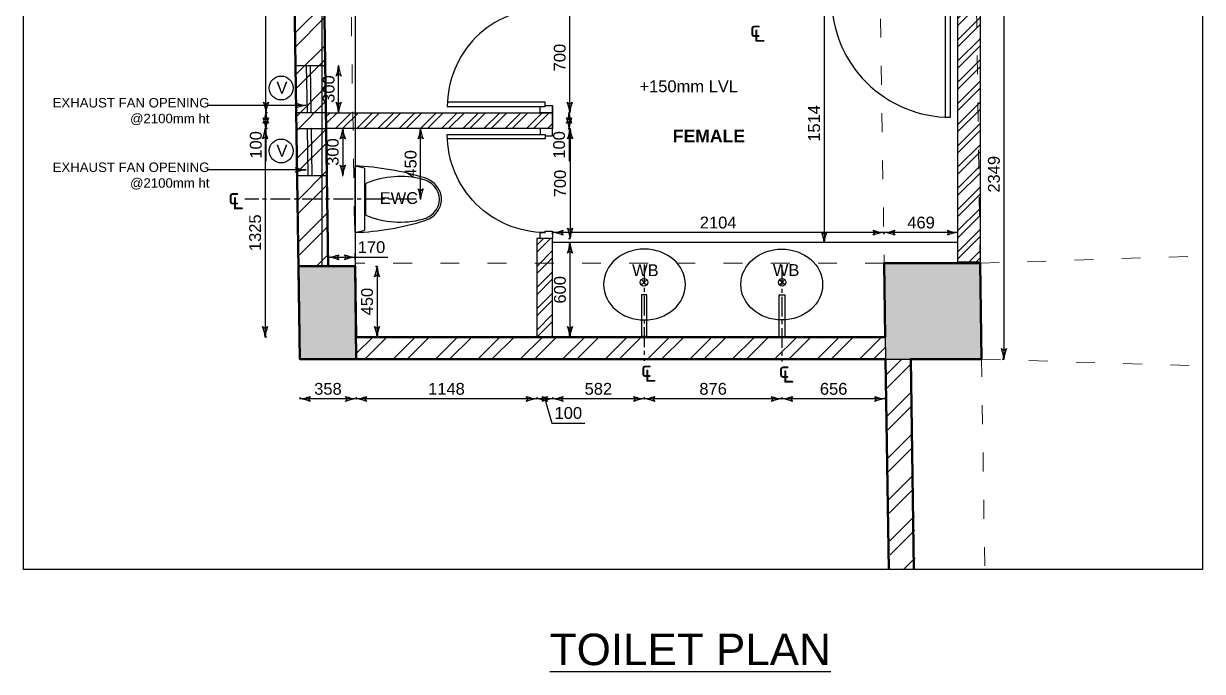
# Model space of a CAD drawing. Header units: millimetres. Extents: x 68727 to 319899, y -4876 to 265722.
# Drawn here: x 187786 to 195276, y 22654 to 26769 of the extents above; entities that cross this region are included whole.
import ezdxf

# ---------------------------------------------------------------- set-up
doc = ezdxf.new("R2010")
doc.units = ezdxf.units.MM
for name, pattern in [('ACAD_ISO03W100', [30, 12, -18]), ('CENTER', [2, 1.25, -0.25, 0.25, -0.25]), ('HIDDEN', [9.525, 6.35, -3.175]), ('WALL', [21, 12, -3, 0, -3, 0, -3])]:
    doc.linetypes.add(name, pattern=pattern)
for name, color, linetype in [('CLINE', 5, 'CENTER'), ('Dimensions', 172, 'Continuous'), ('Door', 23, 'Continuous'), ('TEXT', 2, 'Continuous'), ('TEXTS', 1, 'Continuous'), ('washroom walls', 5, 'Continuous')]:
    doc.layers.add(name, color=color, linetype=linetype)
doc.layers.add('Furnitures', color=7, linetype='Continuous', lineweight=25, true_color=0x753b00)
for name, color, linetype, lineweight in [('HACH', 252, 'Continuous', 13), ('LS_DR_Plan Beam', 9, 'HIDDEN', 0), ('LS_DR_Wall', 7, 'Continuous', 35), ('wall', 5, 'Continuous', 30), ('wall1', 2, 'WALL', 25)]:
    doc.layers.add(name, color=color, linetype=linetype, lineweight=lineweight)
doc.styles.add('ANNTEXT', font='romans.shx')
doc.styles.get("Standard").update_dxf_attribs({"font": 'arial.ttf'})
doc.dimstyles.new('SC-25', dxfattribs={"dimtxt": 75, "dimasz": 0.4, "dimexe": 1, "dimexo": 100, "dimgap": 25, "dimtad": 1, "dimdec": 0, "dimzin": 0, "dimdsep": 46, "dimtxsty": 'Standard', "dimblk1": 'A1', "dimblk2": 'A1', "dimsah": 1, "dimcen": 0.09, "dimdle": 3, "dimclrd": 1, "dimclre": 1, "dimclrt": 1, "dimadec": 0, "dimazin": 0, "dimtfac": 1, "dimtdec": 0, "dimtofl": 0, "dimtmove": 0, "dimatfit": 2, "dimldrblk": 'A1', "dimfxl": 10, "dimfxlon": 1, "dimtolj": 1, "dimtzin": 0, "dimarcsym": 0})
pattern_1 = [(45, (-639630.92, -172557.8), (-134.70384, 134.70384), []), (45, (-639541.12, -172557.8), (-134.70384, 134.70384), [])]

# ---------------------------------------------------------------- blocks, each defined once
blk = doc.blocks.new('D900')
for points in [[(0, 840), (0, 900), (100, 900), (100, 850), (60, 850), (60, 840)], [(0, 60), (0, 0), (100, 0), (100, 50), (60, 50), (60, 60)]]:
    blk.add_lwpolyline(points, close=True)
blk.add_lwpolyline([(60, 850, -0.414214), (860, 50), (60, 50), (60, 85), (859.2, 85)], format="xyb")
blk = doc.blocks.new('EWC')
at = {"layer": 'Furnitures'}
for p, q in [((-550, -211.2), (-550, 211.2)), ((-489.9, 196.9), (-489.9, -196.9)), ((-481.2, -101.2), (-481.2, 101.2))]:
    blk.add_line(p, q, dxfattribs=at)
blk.add_lwpolyline([(-489.9, 196.9), (-537.8, 207.6), (-550, 209)], dxfattribs=at)
for centre, radius, start, end in [((-614, -1500.6), 1712.9, 72.75226, 87.85998), ((-263.5, -421.2), 565.9, 75.22143, 112.62626), ((-158.2, -21.9), 152.9, 43.14574, 75.22143), ((-151.6, -11.5), 153.7, 20.45239, 72.75226), ((-134.9, 0), 120.9, 316.85426, 43.14574), ((-120.9, 0), 120.9, 339.54761, 20.45239), ((-151.6, 11.5), 153.7, 287.24774, 339.54761), ((-614, 1500.6), 1712.9, 272.14002, 287.24774), ((-263.5, 421.2), 565.9, 247.37374, 284.77857), ((-158.2, 21.9), 152.9, 284.77857, 316.85426), ((-608.6, 222), 435.4, 277.73995, 285.82198)]:
    blk.add_arc(centre, radius, start, end, dxfattribs=at)
blk = doc.blocks.new('A1')
at = {"layer": 'wall', "color": 1}
for p, q in [((-138, 0), (-167, 40)), ((-167, -40), (-138, 0))]:
    blk.add_line(p, q, dxfattribs=at)
for centre, start, end in [((53, 586), 248, 264.8035), ((53, -586), 95.1965, 112)]:
    blk.add_arc(centre, 589, start, end, dxfattribs=at)
blk = doc.blocks.new('*D380')
at = {"color": 1, "lineweight": -2, "transparency": 16777216}
for p, q in [((191248.2, 26902.8), (191257.3, 26902.8)), ((191256.3, 26203.3), (191256.3, 26902.4)), ((191247, 26202.9), (191257.3, 26202.9))]:
    blk.add_line(p, q, dxfattribs=at)
at = {"layer": 'Defpoints', "color": 0, "transparency": 16777216}
for p in [(191148.2, 26902.8), (191256.3, 26902.8), (191147, 26202.9)]:
    blk.add_point(p, dxfattribs=at)
at = {"color": 1, "lineweight": -2, "transparency": 16777216, "xscale": 0.4, "yscale": 0.4, "zscale": 0.4}
for p, rotation in [((191256.3, 26902.8), 90), ((191256.3, 26202.9), 270)]:
    blk.add_blockref('A1', p, dxfattribs=dict(at, rotation=rotation))
at = {"color": 1, "transparency": 16777216, "insert": (191193, 26552.9), "char_height": 75, "attachment_point": 5, "rotation": 90}
blk.add_mtext('\\A1;700', dxfattribs=at)
blk = doc.blocks.new('*D381')
at = {"color": 1, "lineweight": -2, "transparency": 16777216}
for p, q in [((191247, 26202.9), (191253.2, 26202.9)), ((191252.2, 26202.5), (191252.2, 26103.3)), ((191247, 26102.9), (191253.2, 26102.9)), ((191252.2, 26102.9), (191252.2, 25894.2))]:
    blk.add_line(p, q, dxfattribs=at)
at = {"layer": 'Defpoints', "color": 0, "transparency": 16777216}
for p in [(191147, 26202.9), (191147, 26102.9), (191252.2, 26102.9)]:
    blk.add_point(p, dxfattribs=at)
at = {"color": 1, "lineweight": -2, "transparency": 16777216, "xscale": 0.4, "yscale": 0.4, "zscale": 0.4}
for p, rotation in [((191252.2, 26202.9), 90), ((191252.2, 26102.9), 270)]:
    blk.add_blockref('A1', p, dxfattribs=dict(at, rotation=rotation))
at = {"color": 1, "transparency": 16777216, "insert": (191188.9, 25998.3), "char_height": 75, "attachment_point": 5, "rotation": 90}
blk.add_mtext('\\A1;100', dxfattribs=at)
blk = doc.blocks.new('*D382')
at = {"color": 1, "lineweight": -2, "transparency": 16777216}
for p, q in [((191248.4, 26102.9), (191259.4, 26102.9)), ((191258.4, 26102.5), (191258.4, 25403.3)), ((191248.4, 25402.9), (191259.4, 25402.9))]:
    blk.add_line(p, q, dxfattribs=at)
at = {"layer": 'Defpoints', "color": 0, "transparency": 16777216}
for p in [(191147, 26102.9), (191147, 25402.9), (191258.4, 25402.9)]:
    blk.add_point(p, dxfattribs=at)
at = {"color": 1, "lineweight": -2, "transparency": 16777216, "xscale": 0.4, "yscale": 0.4, "zscale": 0.4}
for p, rotation in [((191258.4, 26102.9), 90), ((191258.4, 25402.9), 270)]:
    blk.add_blockref('A1', p, dxfattribs=dict(at, rotation=rotation))
at = {"color": 1, "transparency": 16777216, "insert": (191195.1, 25752.9), "char_height": 75, "attachment_point": 5, "rotation": 90}
blk.add_mtext('\\A1;700', dxfattribs=at)
blk = doc.blocks.new('*D383')
at = {"color": 1, "lineweight": -2, "transparency": 16777216}
for p, q in [((191247.4, 25377.9), (191258.4, 25377.9)), ((191257.4, 25377.5), (191257.4, 24778.3)), ((191247.4, 24777.9), (191258.4, 24777.9))]:
    blk.add_line(p, q, dxfattribs=at)
at = {"layer": 'Defpoints', "color": 0, "transparency": 16777216}
for p in [(191147, 25377.9), (191147, 24777.9), (191257.4, 24777.9)]:
    blk.add_point(p, dxfattribs=at)
at = {"color": 1, "lineweight": -2, "transparency": 16777216, "xscale": 0.4, "yscale": 0.4, "zscale": 0.4}
for p, rotation in [((191257.4, 25377.9), 90), ((191257.4, 24777.9), 270)]:
    blk.add_blockref('A1', p, dxfattribs=dict(at, rotation=rotation))
at = {"color": 1, "transparency": 16777216, "insert": (191194.1, 25077.9), "char_height": 75, "attachment_point": 5, "rotation": 90}
blk.add_mtext('\\A1;600', dxfattribs=at)
blk = doc.blocks.new('*D384')
at = {"color": 1, "lineweight": -2, "transparency": 16777216}
for p, q in [((189336.2, 27828.2), (189325.2, 27828.2)), ((189326.2, 26203.3), (189326.2, 27827.8)), ((189336.2, 26202.9), (189325.2, 26202.9))]:
    blk.add_line(p, q, dxfattribs=at)
at = {"layer": 'Defpoints', "color": 0, "transparency": 16777216}
for p in [(189326.2, 27828.2), (189850.8, 27828.2), (189892, 26202.9)]:
    blk.add_point(p, dxfattribs=at)
at = {"color": 1, "lineweight": -2, "transparency": 16777216, "xscale": 0.4, "yscale": 0.4, "zscale": 0.4}
for p, rotation in [((189326.2, 27828.2), 90), ((189326.2, 26202.9), 270)]:
    blk.add_blockref('A1', p, dxfattribs=dict(at, rotation=rotation))
at = {"color": 1, "transparency": 16777216, "insert": (189262.9, 27015.6), "char_height": 75, "attachment_point": 5, "rotation": 90}
blk.add_mtext('\\A1;1625', dxfattribs=at)
blk = doc.blocks.new('*D400')
at = {"color": 1, "lineweight": -2, "transparency": 16777216}
for p, q in [((192604.8, 24395.2), (192604.8, 24384.2)), ((193260.7, 24385.2), (192605.2, 24385.2)), ((193261.1, 24395.2), (193261.1, 24384.2))]:
    blk.add_line(p, q, dxfattribs=at)
at = {"layer": 'Defpoints', "color": 0, "transparency": 16777216}
for p in [(192604.8, 24777.9), (193261.1, 24777.9), (192604.8, 24385.2)]:
    blk.add_point(p, dxfattribs=at)
at = {"color": 1, "lineweight": -2, "transparency": 16777216, "xscale": 0.4, "yscale": 0.4, "zscale": 0.4, "rotation": 180}
blk.add_blockref('A1', (192604.8, 24385.2), dxfattribs=at)
at = {"color": 1, "lineweight": -2, "transparency": 16777216, "xscale": 0.4, "yscale": 0.4, "zscale": 0.4}
blk.add_blockref('A1', (193261.1, 24385.2), dxfattribs=at)
at = {"color": 1, "transparency": 16777216, "insert": (192932.9, 24448.5), "char_height": 75, "attachment_point": 5}
blk.add_mtext('\\A1;656', dxfattribs=at)
blk = doc.blocks.new('*D401')
at = {"color": 1, "lineweight": -2, "transparency": 16777216}
for p, q in [((191729.2, 24395.2), (191729.2, 24384.2)), ((192604.4, 24385.2), (191729.6, 24385.2)), ((192604.8, 24395.2), (192604.8, 24384.2))]:
    blk.add_line(p, q, dxfattribs=at)
at = {"layer": 'Defpoints', "color": 0, "transparency": 16777216}
for p in [(191729.2, 24777.9), (192604.8, 24777.9), (191729.2, 24385.2)]:
    blk.add_point(p, dxfattribs=at)
at = {"color": 1, "lineweight": -2, "transparency": 16777216, "xscale": 0.4, "yscale": 0.4, "zscale": 0.4, "rotation": 180}
blk.add_blockref('A1', (191729.2, 24385.2), dxfattribs=at)
at = {"color": 1, "lineweight": -2, "transparency": 16777216, "xscale": 0.4, "yscale": 0.4, "zscale": 0.4}
blk.add_blockref('A1', (192604.8, 24385.2), dxfattribs=at)
at = {"color": 1, "transparency": 16777216, "insert": (192167, 24448.5), "char_height": 75, "attachment_point": 5}
blk.add_mtext('\\A1;876', dxfattribs=at)
blk = doc.blocks.new('*D402')
at = {"color": 1, "lineweight": -2, "transparency": 16777216}
for p, q in [((191147, 24395.2), (191147, 24384.2)), ((191728.8, 24385.2), (191147.4, 24385.2)), ((191729.2, 24395.2), (191729.2, 24384.2))]:
    blk.add_line(p, q, dxfattribs=at)
at = {"layer": 'Defpoints', "color": 0, "transparency": 16777216}
for p in [(191147, 24777.9), (191729.2, 24777.9), (191147, 24385.2)]:
    blk.add_point(p, dxfattribs=at)
at = {"color": 1, "lineweight": -2, "transparency": 16777216, "xscale": 0.4, "yscale": 0.4, "zscale": 0.4, "rotation": 180}
blk.add_blockref('A1', (191147, 24385.2), dxfattribs=at)
at = {"color": 1, "lineweight": -2, "transparency": 16777216, "xscale": 0.4, "yscale": 0.4, "zscale": 0.4}
blk.add_blockref('A1', (191729.2, 24385.2), dxfattribs=at)
at = {"color": 1, "transparency": 16777216, "insert": (191438.1, 24448.5), "char_height": 75, "attachment_point": 5}
blk.add_mtext('\\A1;582', dxfattribs=at)
blk = doc.blocks.new('*D403')
at = {"color": 1, "lineweight": -2, "transparency": 16777216}
for p, q in [((191047, 24395.2), (191047, 24384.2)), ((191146.6, 24385.2), (191047.4, 24385.2)), ((191097, 24385.2), (191143, 24231.8)), ((191147, 24395.2), (191147, 24384.2)), ((191143, 24231.8), (191351.4, 24231.8))]:
    blk.add_line(p, q, dxfattribs=at)
at = {"layer": 'Defpoints', "color": 0, "transparency": 16777216}
for p in [(191047, 24777.9), (191147, 24777.9), (191047, 24385.2)]:
    blk.add_point(p, dxfattribs=at)
at = {"color": 1, "lineweight": -2, "transparency": 16777216, "xscale": 0.4, "yscale": 0.4, "zscale": 0.4, "rotation": 180}
blk.add_blockref('A1', (191047, 24385.2), dxfattribs=at)
at = {"color": 1, "lineweight": -2, "transparency": 16777216, "xscale": 0.4, "yscale": 0.4, "zscale": 0.4}
blk.add_blockref('A1', (191147, 24385.2), dxfattribs=at)
at = {"color": 1, "transparency": 16777216, "insert": (191247.2, 24295.1), "char_height": 75, "attachment_point": 5}
blk.add_mtext('\\A1;100', dxfattribs=at)
blk = doc.blocks.new('*D404')
at = {"color": 1, "lineweight": -2, "transparency": 16777216}
for p, q in [((189898.7, 24395.2), (189898.7, 24384.2)), ((191046.6, 24385.2), (189899.1, 24385.2)), ((191047, 24395.2), (191047, 24384.2))]:
    blk.add_line(p, q, dxfattribs=at)
at = {"layer": 'Defpoints', "color": 0, "transparency": 16777216}
for p in [(191047, 24777.9), (189898.7, 24637.4), (189898.7, 24385.2)]:
    blk.add_point(p, dxfattribs=at)
at = {"color": 1, "lineweight": -2, "transparency": 16777216, "xscale": 0.4, "yscale": 0.4, "zscale": 0.4, "rotation": 180}
blk.add_blockref('A1', (189898.7, 24385.2), dxfattribs=at)
at = {"color": 1, "lineweight": -2, "transparency": 16777216, "xscale": 0.4, "yscale": 0.4, "zscale": 0.4}
blk.add_blockref('A1', (191047, 24385.2), dxfattribs=at)
at = {"color": 1, "transparency": 16777216, "insert": (190472.9, 24448.5), "char_height": 75, "attachment_point": 5}
blk.add_mtext('\\A1;1148', dxfattribs=at)
blk = doc.blocks.new('*D405')
at = {"color": 1, "lineweight": -2, "transparency": 16777216}
for p, q in [((189540.7, 24395.2), (189540.7, 24384.2)), ((189898.3, 24385.2), (189541.1, 24385.2)), ((189898.7, 24395.2), (189898.7, 24384.2))]:
    blk.add_line(p, q, dxfattribs=at)
at = {"layer": 'Defpoints', "color": 0, "transparency": 16777216}
for p in [(189540.7, 24637.4), (189898.7, 24637.4), (189540.7, 24385.2)]:
    blk.add_point(p, dxfattribs=at)
at = {"color": 1, "lineweight": -2, "transparency": 16777216, "xscale": 0.4, "yscale": 0.4, "zscale": 0.4, "rotation": 180}
blk.add_blockref('A1', (189540.7, 24385.2), dxfattribs=at)
at = {"color": 1, "lineweight": -2, "transparency": 16777216, "xscale": 0.4, "yscale": 0.4, "zscale": 0.4}
blk.add_blockref('A1', (189898.7, 24385.2), dxfattribs=at)
at = {"color": 1, "transparency": 16777216, "insert": (189719.7, 24448.5), "char_height": 75, "attachment_point": 5}
blk.add_mtext('\\A1;358', dxfattribs=at)
blk = doc.blocks.new('*D569')
at = {"layer": 'Defpoints', "color": 0, "transparency": 16777216}
for p in [(193864.1, 26986.2), (193873.2, 24637.4), (194014.8, 24637.4)]:
    blk.add_point(p, dxfattribs=at)
at = {"layer": 'Dimensions', "color": 1, "lineweight": -2, "transparency": 16777216}
for p, q in [((194004.8, 26986.2), (194015.8, 26986.2)), ((194014.8, 26985.8), (194014.8, 24637.8)), ((194004.8, 24637.4), (194015.8, 24637.4))]:
    blk.add_line(p, q, dxfattribs=at)
at = {"layer": 'Dimensions', "color": 1, "lineweight": -2, "transparency": 16777216, "xscale": 0.4, "yscale": 0.4, "zscale": 0.4}
for p, rotation in [((194014.8, 26986.2), 90), ((194014.8, 24637.4), 270)]:
    blk.add_blockref('A1', p, dxfattribs=dict(at, rotation=rotation))
at = {"layer": 'Dimensions', "color": 1, "transparency": 16777216, "insert": (193951.5, 25811.8), "char_height": 75, "attachment_point": 5, "rotation": 90}
blk.add_mtext('\\A1;2349', dxfattribs=at)
blk = doc.blocks.new('*D576')
at = {"layer": 'Defpoints', "color": 0, "transparency": 16777216}
for p in [(193254.1, 25441.3), (193254.1, 25247.4), (193722.7, 25254.1)]:
    blk.add_point(p, dxfattribs=at)
at = {"layer": 'Dimensions', "color": 1, "lineweight": -2, "transparency": 16777216}
for p, q in [((193254.1, 25431.3), (193254.1, 25442.3)), ((193722.3, 25441.3), (193254.5, 25441.3)), ((193722.7, 25431.3), (193722.7, 25442.3))]:
    blk.add_line(p, q, dxfattribs=at)
at = {"layer": 'Dimensions', "color": 1, "lineweight": -2, "transparency": 16777216, "xscale": 0.4, "yscale": 0.4, "zscale": 0.4, "rotation": 180}
blk.add_blockref('A1', (193254.1, 25441.3), dxfattribs=at)
at = {"layer": 'Dimensions', "color": 1, "lineweight": -2, "transparency": 16777216, "xscale": 0.4, "yscale": 0.4, "zscale": 0.4}
blk.add_blockref('A1', (193722.7, 25441.3), dxfattribs=at)
at = {"layer": 'Dimensions', "color": 1, "transparency": 16777216, "insert": (193488.4, 25504.6), "char_height": 75, "attachment_point": 5}
blk.add_mtext('\\A1;469', dxfattribs=at)
blk = doc.blocks.new('*D577')
at = {"layer": 'Defpoints', "color": 0, "transparency": 16777216}
for p in [(191147, 25441.3), (191147, 25247.4), (193251.2, 25247.4)]:
    blk.add_point(p, dxfattribs=at)
at = {"layer": 'Dimensions', "color": 1, "lineweight": -2, "transparency": 16777216}
for p, q in [((191147, 25431.3), (191147, 25442.3)), ((193250.8, 25441.3), (191147.4, 25441.3)), ((193251.2, 25431.3), (193251.2, 25442.3))]:
    blk.add_line(p, q, dxfattribs=at)
at = {"layer": 'Dimensions', "color": 1, "lineweight": -2, "transparency": 16777216, "xscale": 0.4, "yscale": 0.4, "zscale": 0.4, "rotation": 180}
blk.add_blockref('A1', (191147, 25441.3), dxfattribs=at)
at = {"layer": 'Dimensions', "color": 1, "lineweight": -2, "transparency": 16777216, "xscale": 0.4, "yscale": 0.4, "zscale": 0.4}
blk.add_blockref('A1', (193251.2, 25441.3), dxfattribs=at)
at = {"layer": 'Dimensions', "color": 1, "transparency": 16777216, "insert": (192199.1, 25504.6), "char_height": 75, "attachment_point": 5}
blk.add_mtext('\\A1;2104', dxfattribs=at)
blk = doc.blocks.new('*D578')
at = {"layer": 'Defpoints', "color": 0, "transparency": 16777216}
for p in [(192872.4, 26891.8), (192872.4, 25377.9), (192872.4, 25377.9)]:
    blk.add_point(p, dxfattribs=at)
at = {"layer": 'Dimensions', "color": 1, "lineweight": -2, "transparency": 16777216}
for p, q in [((192872.4, 26891.8), (192873.4, 26891.8)), ((192872.4, 26891.4), (192872.4, 25378.3)), ((192872.4, 25377.9), (192873.4, 25377.9))]:
    blk.add_line(p, q, dxfattribs=at)
at = {"layer": 'Dimensions', "color": 1, "lineweight": -2, "transparency": 16777216, "xscale": 0.4, "yscale": 0.4, "zscale": 0.4}
for p, rotation in [((192872.4, 26891.8), 90), ((192872.4, 25377.9), 270)]:
    blk.add_blockref('A1', p, dxfattribs=dict(at, rotation=rotation))
at = {"layer": 'Dimensions', "color": 1, "transparency": 16777216, "insert": (192809.1, 26134.9), "char_height": 75, "attachment_point": 5, "rotation": 90}
blk.add_mtext('\\A1;1514', dxfattribs=at)
blk = doc.blocks.new('*D784')
at = {"color": 1, "lineweight": -2, "transparency": 16777216}
for p, q in [((189330.6, 26102.9), (189319.6, 26102.9)), ((189320.6, 26102.5), (189320.6, 24778.3)), ((189330.6, 24777.9), (189319.6, 24777.9))]:
    blk.add_line(p, q, dxfattribs=at)
at = {"layer": 'Defpoints', "color": 0, "transparency": 16777216}
for p in [(189709, 26102.9), (189320.6, 24777.9), (189898.7, 24777.9)]:
    blk.add_point(p, dxfattribs=at)
at = {"color": 1, "lineweight": -2, "transparency": 16777216, "xscale": 0.4, "yscale": 0.4, "zscale": 0.4}
for p, rotation in [((189320.6, 26102.9), 90), ((189320.6, 24777.9), 270)]:
    blk.add_blockref('A1', p, dxfattribs=dict(at, rotation=rotation))
at = {"color": 1, "transparency": 16777216, "insert": (189257.3, 25440.4), "char_height": 75, "attachment_point": 5, "rotation": 90}
blk.add_mtext('\\A1;1325', dxfattribs=at)
blk = doc.blocks.new('*D785')
at = {"color": 1, "lineweight": -2, "transparency": 16777216}
for p, q in [((189335.2, 26202.9), (189324.2, 26202.9)), ((189325.2, 26202.5), (189325.2, 26103.3)), ((189335.2, 26102.9), (189324.2, 26102.9)), ((189325.2, 26102.9), (189325.2, 25894.2))]:
    blk.add_line(p, q, dxfattribs=at)
at = {"layer": 'Defpoints', "color": 0, "transparency": 16777216}
for p in [(189709, 26202.9), (189325.2, 26102.9), (189709, 26102.9)]:
    blk.add_point(p, dxfattribs=at)
at = {"color": 1, "lineweight": -2, "transparency": 16777216, "xscale": 0.4, "yscale": 0.4, "zscale": 0.4}
for p, rotation in [((189325.2, 26202.9), 90), ((189325.2, 26102.9), 270)]:
    blk.add_blockref('A1', p, dxfattribs=dict(at, rotation=rotation))
at = {"color": 1, "transparency": 16777216, "insert": (189261.9, 25998.3), "char_height": 75, "attachment_point": 5, "rotation": 90}
blk.add_mtext('\\A1;100', dxfattribs=at)
blk = doc.blocks.new('*D786')
at = {"color": 1, "lineweight": -2, "transparency": 16777216}
for p, q in [((190308.5, 26102.9), (190309.5, 26102.9)), ((190308.5, 25653.3), (190308.5, 26102.5)), ((190308.5, 25652.9), (190309.5, 25652.9))]:
    blk.add_line(p, q, dxfattribs=at)
at = {"layer": 'Defpoints', "color": 0, "transparency": 16777216}
for p in [(190280, 26102.9), (190308.5, 26102.9), (190280, 25652.9)]:
    blk.add_point(p, dxfattribs=at)
at = {"color": 1, "lineweight": -2, "transparency": 16777216, "xscale": 0.4, "yscale": 0.4, "zscale": 0.4}
for p, rotation in [((190308.5, 26102.9), 90), ((190308.5, 25652.9), 270)]:
    blk.add_blockref('A1', p, dxfattribs=dict(at, rotation=rotation))
at = {"color": 1, "transparency": 16777216, "insert": (190245.2, 25877.9), "char_height": 75, "attachment_point": 5, "rotation": 90}
blk.add_mtext('\\A1;450', dxfattribs=at)
blk = doc.blocks.new('*D787')
at = {"color": 1, "lineweight": -2, "transparency": 16777216}
for p, q in [((190021.9, 25227.9), (190032.9, 25227.9)), ((190031.9, 25227.5), (190031.9, 24778.3)), ((190021.9, 24777.9), (190032.9, 24777.9))]:
    blk.add_line(p, q, dxfattribs=at)
at = {"layer": 'Defpoints', "color": 0, "transparency": 16777216}
for p in [(189892, 25227.9), (189898.7, 24777.9), (190031.9, 24777.9)]:
    blk.add_point(p, dxfattribs=at)
at = {"color": 1, "lineweight": -2, "transparency": 16777216, "xscale": 0.4, "yscale": 0.4, "zscale": 0.4}
for p, rotation in [((190031.9, 25227.9), 90), ((190031.9, 24777.9), 270)]:
    blk.add_blockref('A1', p, dxfattribs=dict(at, rotation=rotation))
at = {"color": 1, "transparency": 16777216, "insert": (189968.7, 25002.9), "char_height": 75, "attachment_point": 5, "rotation": 90}
blk.add_mtext('\\A1;450', dxfattribs=at)
blk = doc.blocks.new('*D789')
at = {"color": 1, "lineweight": -2, "transparency": 16777216}
for p, q in [((189722, 25285.1), (189722, 25286.1)), ((189722.4, 25285.1), (189891.6, 25285.1)), ((189892, 25285.1), (189892, 25286.1)), ((189892, 25285.1), (190100.8, 25285.1))]:
    blk.add_line(p, q, dxfattribs=at)
at = {"layer": 'Defpoints', "color": 0, "transparency": 16777216}
for p in [(189892, 25285.1), (189722, 25227.9), (189892, 25230.5)]:
    blk.add_point(p, dxfattribs=at)
at = {"color": 1, "lineweight": -2, "transparency": 16777216, "xscale": 0.4, "yscale": 0.4, "zscale": 0.4, "rotation": 180}
blk.add_blockref('A1', (189722, 25285.1), dxfattribs=at)
at = {"color": 1, "lineweight": -2, "transparency": 16777216, "xscale": 0.4, "yscale": 0.4, "zscale": 0.4}
blk.add_blockref('A1', (189892, 25285.1), dxfattribs=at)
at = {"color": 1, "transparency": 16777216, "insert": (189996.6, 25348.4), "char_height": 75, "attachment_point": 5}
blk.add_mtext('\\A1;170', dxfattribs=at)
blk = doc.blocks.new('*D977')
at = {"color": 1, "lineweight": -2, "transparency": 16777216}
for p, q in [((189809, 26102.9), (189815.3, 26102.9)), ((189814.3, 26102.5), (189814.3, 25803.3)), ((189812, 25802.9), (189815.3, 25802.9))]:
    blk.add_line(p, q, dxfattribs=at)
at = {"layer": 'Defpoints', "color": 0, "transparency": 16777216}
for p in [(189709, 26102.9), (189712, 25802.9), (189814.3, 25802.9)]:
    blk.add_point(p, dxfattribs=at)
at = {"color": 1, "lineweight": -2, "transparency": 16777216, "xscale": 0.4, "yscale": 0.4, "zscale": 0.4}
for p, rotation in [((189814.3, 26102.9), 90), ((189814.3, 25802.9), 270)]:
    blk.add_blockref('A1', p, dxfattribs=dict(at, rotation=rotation))
at = {"color": 1, "transparency": 16777216, "insert": (189750.9, 25952.9), "char_height": 75, "attachment_point": 5, "rotation": 90}
blk.add_mtext('\\A1;300', dxfattribs=at)
blk = doc.blocks.new('*D978')
at = {"color": 1, "lineweight": -2, "transparency": 16777216}
for p, q in [((189787.7, 26503), (189788.7, 26503)), ((189787.7, 26203.3), (189787.7, 26502.6)), ((189787.7, 26202.9), (189788.7, 26202.9))]:
    blk.add_line(p, q, dxfattribs=at)
at = {"layer": 'Defpoints', "color": 0, "transparency": 16777216}
for p in [(189703.1, 26503), (189787.7, 26503), (189709, 26202.9)]:
    blk.add_point(p, dxfattribs=at)
at = {"color": 1, "lineweight": -2, "transparency": 16777216, "xscale": 0.4, "yscale": 0.4, "zscale": 0.4}
for p, rotation in [((189787.7, 26503), 90), ((189787.7, 26202.9), 270)]:
    blk.add_blockref('A1', p, dxfattribs=dict(at, rotation=rotation))
at = {"color": 1, "transparency": 16777216, "insert": (189724.4, 26353), "char_height": 75, "attachment_point": 5, "rotation": 90}
blk.add_mtext('\\A1;300', dxfattribs=at)

msp = doc.modelspace()

# ---------------------------------------------------------------- hatches: boundary and pattern name
at = {"layer": 'HACH'}
h = msp.add_hatch(dxfattribs=at)
h.set_pattern_fill('ANSI32', color=256, scale=10)
h.paths.add_polyline_path([(191384.1, 30575.6), (191284.1, 30575.6), (191284.1, 29528.2), (191384.1, 29528.2)])
h.paths.add_polyline_path([(190534.1, 29625.6), (189656.7, 29625.6), (189658.2, 29528.2), (190534.1, 29528.2)])
h.paths.add_polyline_path([(189680.4, 27928.2), (191047, 27928.2), (191047, 27828.2), (189680.4, 27828.2)])
h.paths.add_polyline_path([(189709, 26202.9), (191147, 26202.9), (191147, 26102.9), (189709, 26102.9)])
edge = h.paths.add_edge_path()
edge.add_line((191047, 25402.9), (191047, 24777.9))
edge.add_line((191047, 24777.9), (191147, 24777.9))
edge.add_line((191147, 24777.9), (191147, 25402.9))
h = msp.add_hatch(dxfattribs=at)
h.set_pattern_fill('ANSI32', color=256, scale=20)
h.set_pattern_definition(pattern_1)
h.paths.add_polyline_path([(189649.5, 30107.6), (189459.5, 30106.1), (189532, 25227.8), (189722, 25227.9)])
h = msp.add_hatch(dxfattribs=at)
h.set_pattern_fill('ANSI32', color=256, scale=10)
h.set_pattern_definition([(45, (-34964.45, -41319.25), (-67.35192, 67.35192), []), (45, (-34919.55, -41319.25), (-67.35192, 67.35192), [])])
h.paths.add_polyline_path([(193792, 30106.1), (193643.9, 30106.1), (193674, 27986.1), (193824, 27986.1)])
h.paths.add_polyline_path([(193722.7, 26986.2), (193864.1, 26986.2), (193864.1, 25254.1), (193722.7, 25254.1)])
h = msp.add_hatch(color=256, dxfattribs=at)
h.dxf.hatch_style = 1
h.paths.add_polyline_path([(193254.1, 25247.4), (193263.1, 24637.4), (193873.2, 24637.6), (193864.2, 25247.4)])
h = msp.add_hatch(color=256, dxfattribs=at)
h.dxf.hatch_style = 1
h.paths.add_polyline_path([(189540.7, 24637.4), (189898.7, 24637.4), (189892, 25227.9), (189532, 25227.8)])
h = msp.add_hatch(dxfattribs=at)
h.set_pattern_fill('ANSI32', color=256, scale=20)
h.set_pattern_definition(pattern_1)
h.paths.add_polyline_path([(193261.1, 24777.9), (189897.9, 24778), (189897.9, 24637.5), (193263.1, 24637.4)])
h = msp.add_hatch(dxfattribs=at)
h.set_pattern_fill('ANSI32', color=256, scale=20)
h.set_pattern_definition(pattern_1)
h.paths.add_polyline_path([(193293.5, 23301), (193453.5, 23301), (193423.2, 24637.5), (193263.1, 24637.4)])

# ---------------------------------------------------------------- linework, layer by layer
msp.add_lwpolyline([(187785.9, 31374.9), (195276.2, 31374.9), (195276.2, 23301), (187785.9, 23301)], close=True)
at = {"color": 3}
for points in [[(189513, 26503), (189703.1, 26503), (189706, 26202.9), (189517.5, 26202.9)], [(189519, 26102.9), (189709, 26102.9), (189712, 25802.9), (189523.4, 25802.9)]]:
    msp.add_lwpolyline(points, close=True, dxfattribs=at)
for points in [[(189582.3, 26503), (189586.8, 26202.9)], [(189607.3, 26503), (189611.8, 26202.9)], [(189588.2, 26102.9), (189592.7, 25802.9)], [(189613.2, 26102.9), (189617.7, 25802.9)]]:
    msp.add_lwpolyline(points, dxfattribs=at)
for centre in [(189422.4, 26359.8), (189422.4, 25959.8)]:
    msp.add_circle(centre, 76)
at = {"layer": 'CLINE', "ltscale": 100}
for p, q in [((190280, 25652.9), (189191.9, 25652.9)), ((191729.2, 25239.6), (191729.2, 24627.6)), ((192604.8, 25234.1), (192604.8, 24622.1))]:
    msp.add_line(p, q, dxfattribs=at)
at = {"layer": 'Furnitures'}
msp.add_lwpolyline([(189683.4, 27828.2), (189892, 27828.2), (189892, 25227.9), (189683.4, 25227.9)], close=True, dxfattribs=at)
at = {"layer": 'LS_DR_Plan Beam', "linetype": 'ACAD_ISO03W100', "ltscale": 10, "transparency": 33554508}
for p, q in [((189819.5, 30108.9), (189892, 25227.9)), ((193182.1, 30099.4), (193254.1, 25247.4)), ((193864.2, 25247.4), (193792.1, 30099.4)), ((193254.1, 25247.4), (189891.7, 25247.4)), ((193864.2, 25247.4), (195276.2, 25292.5)), ((193873.1, 24644.1), (193893.1, 23301)), ((193873.2, 24637.4), (195276.2, 24594.8))]:
    msp.add_line(p, q, dxfattribs=at)
at = {"layer": 'LS_DR_Wall', "lineweight": 50, "ltscale": 0.25}
for points in [[(193283, 23301), (193263.1, 24637.4), (189540.7, 24637.4), (189440.7, 31374.9)], [(189630.7, 31374.9), (189640.5, 30718.9), (189810.5, 30718.9), (189812.7, 30108.3), (189649.5, 30108.9), (189722, 25227.9), (189892, 25227.9), (189898.7, 24777.9), (193261.1, 24777.9), (193254.1, 25247.4), (193864.2, 25247.4), (193873.2, 24637.4), (193423.2, 24637.4), (193443, 23301)]]:
    msp.add_lwpolyline(points, dxfattribs=at)
at = {"layer": 'LS_DR_Wall', "lineweight": 30, "ltscale": 0.25}
msp.add_lwpolyline([(193263.1, 24637.4), (193873.2, 24637.6), (193864.2, 25247.4), (193254.1, 25247.4)], close=True, dxfattribs=at)
at = {"layer": 'LS_DR_Wall', "lineweight": 50, "ltscale": 0.25}
msp.add_lwpolyline([(189892, 25227.9), (189532, 25227.8), (189540.7, 24637.4), (189898.7, 24637.4)], close=True, dxfattribs=at)
at = {"layer": 'washroom walls', "color": 251}
for p, q in [((193722.7, 25377.9), (191147, 25377.9)), ((191709.7, 25110.1), (191746.2, 25140.9)), ((191711.6, 25143.1), (191744.7, 25108.3)), ((192624.4, 25110.1), (192587.9, 25140.9)), ((192622.5, 25143.1), (192589.4, 25108.3))]:
    msp.add_line(p, q, dxfattribs=at)
at = {"layer": 'washroom walls'}
for points in [[(193722.7, 26986.2), (193864.1, 26986.2), (193864.1, 25254.1), (193722.7, 25254.1)], [(189709, 26202.9), (191147, 26202.9), (191147, 26102.9), (189709, 26102.9)]]:
    msp.add_lwpolyline(points, close=True, dxfattribs=at)
for points in [[(191147, 26056.3), (191147, 26249.6)], [(191047, 25402.9), (191047, 24777.9), (191147, 24777.9), (191147, 25402.9)], [(191147, 25402.9), (191047, 25402.9)]]:
    msp.add_lwpolyline(points, dxfattribs=at)
at = {"layer": 'washroom walls', "color": 251}
for points in [[(191711.7, 24782.9), (191746.6, 24782.9), (191746.7, 25046.5), (191711.9, 25046.5)], [(192622.3, 24777.9), (192587.5, 24777.9), (192587.3, 25046.5), (192622.2, 25046.5)]]:
    msp.add_lwpolyline(points, close=True, dxfattribs=at)
for centre in [(191728, 25125.6), (192606, 25125.6)]:
    msp.add_circle(centre, 24, dxfattribs=at)
at = {"layer": 'washroom walls', "color": 251, "extrusion": (0, 0, -1)}
msp.add_ellipse((191730.8, 25111.5), major_axis=(260, 0), ratio=0.865385, start_param=-3.141592653589793, end_param=3.141592653589793, dxfattribs=at)
at = {"layer": 'washroom walls', "color": 251}
msp.add_ellipse((192603.2, 25111.5), major_axis=(-260, 0), ratio=0.865385, start_param=-3.141592653589793, end_param=3.141592653589793, dxfattribs=at)

# ---------------------------------------------------------------- block references
msp.add_blockref('EWC', (190442, 25652.9))
at = {"layer": 'Door'}
for p, xscale, yscale, zscale, rotation in [((193722.7, 26986.2), -0.9447939309624585, 0.9447939309624585, 0.9447939309624585, 90), ((191147, 26102.9), 0.7777777777777796, 0.7777777777777796, 0.7777777777777796, 180)]:
    msp.add_blockref('D900', p, dxfattribs=dict(at, xscale=xscale, yscale=yscale, zscale=zscale, rotation=rotation))
at = {"layer": 'Door', "xscale": -0.7777777777777796, "yscale": 0.7777777777777796, "zscale": 0.7777777777777796}
msp.add_blockref('D900', (191147, 26202.9), dxfattribs=at)

# ---------------------------------------------------------------- texts
at = {"layer": 'TEXT', "color": 3, "char_height": 75, "attachment_point": 1}
for s, insert in [('\\pxi-3,l4,qc,t4;V', (188923.8, 26399)), ('\\pxi-3,l4,qc,t4;+150mm LVL', (191508.4, 26408.3)), ('\\pxi-3,l4,qc,t4;V', (188923.8, 25999)), ('\\pxi-3,l4,qc,t4;EWC', (189666.7, 25698)), ('\\pxi-3,l4,qc,t4;WB', (191232.9, 25239.8)), ('\\pxi-3,l4,qc,t4;WB', (192127.4, 25240.9))]:
    msp.add_mtext_dynamic_manual_height_columns(s, width=932.407, gutter_width=12.5, heights=[0], dxfattribs=dict(at, insert=insert))
at = {"layer": 'TEXTS', "color": 7, "linetype": 'Continuous', "lineweight": 25, "char_height": 120, "width": 99.645, "attachment_point": 1, "rotation": 360}
for insert in [(192398.8, 26785.3), (189084.8, 25721.5), (191705.9, 24625.6), (192581.5, 24620)]:
    msp.add_mtext('{\\fISOCPEUR|b0|i0|c0|p34;\\C1;℄}', dxfattribs=dict(at, insert=insert))
at = {"layer": 'TEXTS', "linetype": 'Continuous', "lineweight": 25, "char_height": 60, "attachment_point": 1, "rotation": 360}
for insert in [(187955.1, 26296.1), (187955.1, 25886.5)]:
    msp.add_mtext_dynamic_manual_height_columns('\\pxqr;EXHAUST FAN OPENING @2100mm ht', width=1011.877, gutter_width=12.5, heights=[0], dxfattribs=dict(at, insert=insert))
at = {"layer": 'wall1', "color": 6, "insert": (192022.3, 22792.5), "char_height": 200, "width": 5903.896, "attachment_point": 5, "style": 'ANNTEXT'}
msp.add_mtext('\\pxqc;{\\fArial|b0|i0|c0|p34;\\L\\C4;TOILET PLAN}', dxfattribs=at)
at = {"layer": 'washroom walls', "color": 251, "insert": (191910.9, 26095.3), "char_height": 80, "attachment_point": 1}
msp.add_mtext_dynamic_manual_height_columns('{\\fArial|b1|i0|c0|p34;FEMALE}', width=24159.375, gutter_width=47.5, heights=[47.9], dxfattribs=at)

# ---------------------------------------------------------------- dimensions: what is measured, and where the dimension line sits
for base, p1, p2, picture, middle in [((189326.2, 27828.2), (189892, 26202.9), (189850.8, 27828.2), '*D384', (189262.9, 27015.6)), ((191256.3, 26902.8), (191147, 26202.9), (191148.2, 26902.8), '*D380', (191193, 26552.9)), ((189787.7, 26503), (189709, 26202.9), (189703.1, 26503), '*D978', (189724.4, 26353)), ((189325.2, 26102.9), (189709, 26202.9), (189709, 26102.9), '*D785', (189261.9, 25998.3)), ((189320.6, 24777.9), (189709, 26102.9), (189898.7, 24777.9), '*D784', (189257.3, 25440.4)), ((189814.3, 25802.9), (189709, 26102.9), (189712, 25802.9), '*D977', (189750.9, 25952.9)), ((190308.5, 26102.9), (190280, 25652.9), (190280, 26102.9), '*D786', (190245.2, 25877.9)), ((191258.4, 25402.9), (191147, 26102.9), (191147, 25402.9), '*D382', (191195.1, 25752.9)), ((191257.4, 24777.9), (191147, 25377.9), (191147, 24777.9), '*D383', (191194.1, 25077.9)), ((190031.9, 24777.9), (189892, 25227.9), (189898.7, 24777.9), '*D787', (189968.7, 25002.9))]:
    dim = msp.add_linear_dim(base=base, p1=p1, p2=p2, angle=90, dimstyle='SC-25')
    dim.commit()
    dim.dimension.update_dxf_attribs({"geometry": picture, "text_midpoint": middle})
dim = msp.add_linear_dim(base=(191252.2, 26102.9), p1=(191147, 26202.9), p2=(191147, 26102.9), angle=90, dimstyle='SC-25')
dim.commit()
dim.dimension.update_dxf_attribs({"geometry": '*D381', "text_midpoint": (191252.2, 25998.3), "dimtype": 160})
for base, p1, p2, picture, middle in [((189892, 25285.1), (189722, 25227.9), (189892, 25230.5), '*D789', (189996.6, 25348.4)), ((192604.8, 24385.2), (193261.1, 24777.9), (192604.8, 24777.9), '*D400', (192932.9, 24448.5))]:
    dim = msp.add_linear_dim(base=base, p1=p1, p2=p2, dimstyle='SC-25')
    dim.commit()
    dim.dimension.update_dxf_attribs({"geometry": picture, "text_midpoint": middle})
for base, p1, p2, picture, middle in [((189898.7, 24385.2), (191047, 24777.9), (189898.7, 24637.4), '*D404', (190472.9, 24448.5)), ((191047, 24385.2), (191147, 24777.9), (191047, 24777.9), '*D403', (191168, 24295.1)), ((191147, 24385.2), (191729.2, 24777.9), (191147, 24777.9), '*D402', (191438.1, 24448.5)), ((191729.2, 24385.2), (192604.8, 24777.9), (191729.2, 24777.9), '*D401', (192167, 24448.5)), ((189540.7, 24385.2), (189898.7, 24637.4), (189540.7, 24637.4), '*D405', (189719.7, 24448.5))]:
    dim = msp.add_linear_dim(base=base, p1=p1, p2=p2, dimstyle='SC-25', override={"dimtmove": 1})
    dim.commit()
    dim.dimension.update_dxf_attribs({"geometry": picture, "text_midpoint": middle})
at = {"layer": 'Dimensions'}
for base, p1, p2, picture, middle in [((194014.8, 24637.4), (193864.1, 26986.2), (193873.2, 24637.4), '*D569', (193951.5, 25811.8)), ((192872.4, 25377.9), (192872.4, 26891.8), (192872.4, 25377.9), '*D578', (192809.1, 26134.9))]:
    dim = msp.add_linear_dim(base=base, p1=p1, p2=p2, angle=90, dimstyle='SC-25', dxfattribs=at)
    dim.commit()
    dim.dimension.update_dxf_attribs({"geometry": picture, "text_midpoint": middle})
for base, p1, p2, picture, middle in [((191147, 25441.3), (193251.2, 25247.4), (191147, 25247.4), '*D577', (192199.1, 25504.6)), ((193254.1, 25441.3), (193722.7, 25254.1), (193254.1, 25247.4), '*D576', (193488.4, 25504.6))]:
    dim = msp.add_linear_dim(base=base, p1=p1, p2=p2, dimstyle='SC-25', dxfattribs=at)
    dim.commit()
    dim.dimension.update_dxf_attribs({"geometry": picture, "text_midpoint": middle})

# ---------------------------------------------------------------- leaders
at = {"layer": 'TEXTS'}
for points in [[(189581.1, 26248.6), (188953.4, 26248.6)], [(189581.1, 25839), (188953.4, 25839)]]:
    msp.add_leader(points, dimstyle='SC-25', override={"dimtad": 0}, dxfattribs=at)

doc.saveas('drawing.dxf')
